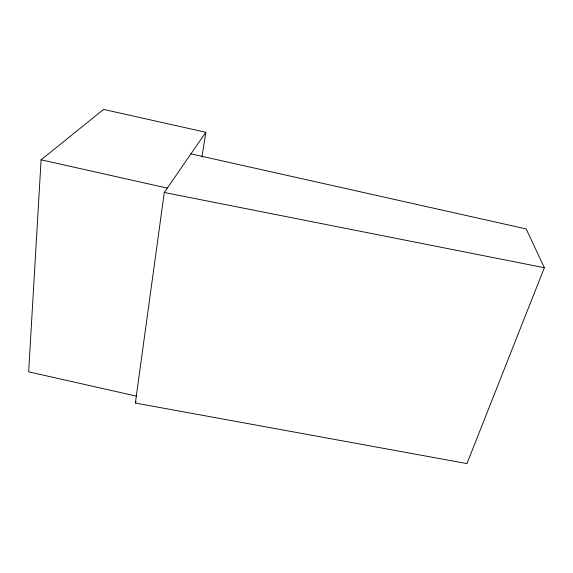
<?xml version="1.0" encoding="UTF-8"?>
<svg xmlns="http://www.w3.org/2000/svg" width="573" height="573" viewBox="0 0 573 573"><rect width="100%" height="100%" fill="white"/><g stroke="black" fill="none" stroke-linecap="round" stroke-linejoin="round"><path stroke-width="0.86" d="M201.932 157.002L205.829 132.291L103.613 109.414L41.098 159.817L28.65 371.841L136.61 396.165M190.945 153.858L526.179 228.935L544.35 267.713L466.959 463.586L135.357 403.048L164.286 192.478L205.829 132.291M135.357 403.048L136.102 401.422M164.286 192.478L544.35 267.713M41.098 159.817L167.302 188.109"/></g></svg>
